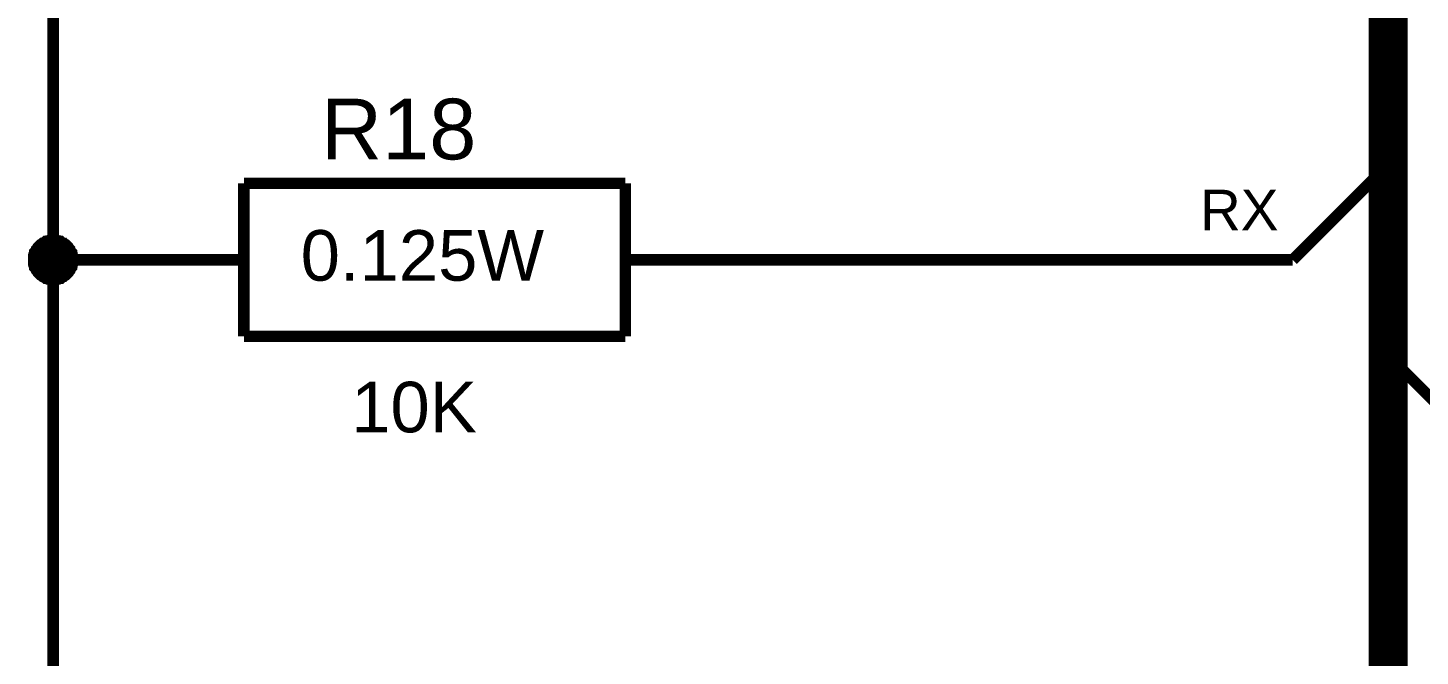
# Model space of a CAD drawing. Header units: millimetres. Extents: x -2024 to 917, y -725 to 13.
# Drawn here: x 563.87 to 600.36, y -341.68 to -325.21 of the extents above; entities that cross this region are included whole.
import ezdxf

# ---------------------------------------------------------------- set-up
doc = ezdxf.new("R2010")
doc.units = ezdxf.units.MM
doc.layers.add('Sheet', color=255, linetype='Continuous')
doc.styles.get("Standard").update_dxf_attribs({"font": 'arial.ttf'})

msp = doc.modelspace()

# ---------------------------------------------------------------- linework, layer by layer
at = {"layer": 'Sheet'}
for points, const_width in [([(599.52, -248.796), (599.52, -443.793)], 1.016), ([(567.03, -293.786), (564.531, -293.786), (564.531, -306.288), (564.531, -318.79), (564.531, -331.292), (567.03, -331.292)], 0.3), ([(597.021, -331.292), (599.52, -328.791)], 0.3), ([(569.53, -329.288), (569.53, -333.296)], 0.3), ([(569.53, -329.288), (579.526, -329.288)], 0.3), ([(579.526, -329.288), (579.526, -333.296)], 0.3), ([(564.018, -331.292), (564.018, -331.259), (564.018, -331.242), (564.018, -331.209), (564.035, -331.193), (564.035, -331.159), (564.035, -331.143), (564.051, -331.11), (564.051, -331.093), (564.068, -331.077), (564.084, -331.044), (564.101, -331.027), (564.101, -331.01), (564.117, -330.994), (564.134, -330.961), (564.15, -330.944), (564.167, -330.928), (564.184, -330.911), (564.2, -330.894), (564.233, -330.878), (564.25, -330.861), (564.266, -330.861), (564.283, -330.845), (564.316, -330.828), (564.333, -330.812), (564.349, -330.812), (564.382, -330.795), (564.399, -330.795), (564.432, -330.795), (564.448, -330.779), (564.482, -330.779), (564.498, -330.779), (564.531, -330.779)], 0.3), ([(564.018, -331.292), (564.018, -331.259), (564.018, -331.242), (564.018, -331.209), (564.035, -331.193), (564.035, -331.159), (564.035, -331.143), (564.051, -331.11), (564.051, -331.093), (564.068, -331.077), (564.084, -331.044), (564.101, -331.027), (564.101, -331.01), (564.117, -330.994), (564.134, -330.961), (564.15, -330.944), (564.167, -330.928), (564.184, -330.911), (564.2, -330.894), (564.233, -330.878), (564.25, -330.861), (564.266, -330.861), (564.283, -330.845), (564.316, -330.828), (564.333, -330.812), (564.349, -330.812), (564.382, -330.795), (564.399, -330.795), (564.432, -330.795), (564.448, -330.779), (564.482, -330.779), (564.498, -330.779), (564.531, -330.779)], 0.3), ([(564.018, -331.292), (564.018, -331.259), (564.018, -331.242), (564.018, -331.209), (564.035, -331.193), (564.035, -331.159), (564.035, -331.143), (564.051, -331.11), (564.051, -331.093), (564.068, -331.077), (564.084, -331.044), (564.101, -331.027), (564.101, -331.01), (564.117, -330.994), (564.134, -330.961), (564.15, -330.944), (564.167, -330.928), (564.184, -330.911), (564.2, -330.894), (564.233, -330.878), (564.25, -330.861), (564.266, -330.861), (564.283, -330.845), (564.316, -330.828), (564.333, -330.812), (564.349, -330.812), (564.382, -330.795), (564.399, -330.795), (564.432, -330.795), (564.448, -330.779), (564.482, -330.779), (564.498, -330.779), (564.531, -330.779)], 0.3), ([(564.018, -331.292), (564.018, -331.259), (564.018, -331.242), (564.018, -331.209), (564.035, -331.193), (564.035, -331.159), (564.035, -331.143), (564.051, -331.11), (564.051, -331.093), (564.068, -331.077), (564.084, -331.044), (564.101, -331.027), (564.101, -331.01), (564.117, -330.994), (564.134, -330.961), (564.15, -330.944), (564.167, -330.928), (564.184, -330.911), (564.2, -330.894), (564.233, -330.878), (564.25, -330.861), (564.266, -330.861), (564.283, -330.845), (564.316, -330.828), (564.333, -330.812), (564.349, -330.812), (564.382, -330.795), (564.399, -330.795), (564.432, -330.795), (564.448, -330.779), (564.482, -330.779), (564.498, -330.779), (564.531, -330.779)], 0.3), ([(564.018, -331.292), (564.018, -331.259), (564.018, -331.242), (564.018, -331.209), (564.035, -331.193), (564.035, -331.159), (564.035, -331.143), (564.051, -331.11), (564.051, -331.093), (564.068, -331.077), (564.084, -331.044), (564.101, -331.027), (564.101, -331.01), (564.117, -330.994), (564.134, -330.961), (564.15, -330.944), (564.167, -330.928), (564.184, -330.911), (564.2, -330.894), (564.233, -330.878), (564.25, -330.861), (564.266, -330.861), (564.283, -330.845), (564.316, -330.828), (564.333, -330.812), (564.349, -330.812), (564.382, -330.795), (564.399, -330.795), (564.432, -330.795), (564.448, -330.779), (564.482, -330.779), (564.498, -330.779), (564.531, -330.779)], 0.0991), ([(564.018, -331.292), (564.018, -331.259), (564.018, -331.242), (564.018, -331.209), (564.035, -331.193), (564.035, -331.159), (564.035, -331.143), (564.051, -331.11), (564.051, -331.093), (564.068, -331.077), (564.084, -331.044), (564.101, -331.027), (564.101, -331.01), (564.117, -330.994), (564.134, -330.961), (564.15, -330.944), (564.167, -330.928), (564.184, -330.911), (564.2, -330.894), (564.233, -330.878), (564.25, -330.861), (564.266, -330.861), (564.283, -330.845), (564.316, -330.828), (564.333, -330.812), (564.349, -330.812), (564.382, -330.795), (564.399, -330.795), (564.432, -330.795), (564.448, -330.779), (564.482, -330.779), (564.498, -330.779), (564.531, -330.779)], 0.0991), ([(564.018, -331.292), (564.018, -331.259), (564.018, -331.242), (564.018, -331.209), (564.035, -331.193), (564.035, -331.159), (564.035, -331.143), (564.051, -331.11), (564.051, -331.093), (564.068, -331.077), (564.084, -331.044), (564.101, -331.027), (564.101, -331.01), (564.117, -330.994), (564.134, -330.961), (564.15, -330.944), (564.167, -330.928), (564.184, -330.911), (564.2, -330.894), (564.233, -330.878), (564.25, -330.861), (564.266, -330.861), (564.283, -330.845), (564.316, -330.828), (564.333, -330.812), (564.349, -330.812), (564.382, -330.795), (564.399, -330.795), (564.432, -330.795), (564.448, -330.779), (564.482, -330.779), (564.498, -330.779), (564.531, -330.779)], 0.0991), ([(564.018, -331.292), (564.018, -331.259), (564.018, -331.242), (564.018, -331.209), (564.035, -331.193), (564.035, -331.159), (564.035, -331.143), (564.051, -331.11), (564.051, -331.093), (564.068, -331.077), (564.084, -331.044), (564.101, -331.027), (564.101, -331.01), (564.117, -330.994), (564.134, -330.961), (564.15, -330.944), (564.167, -330.928), (564.184, -330.911), (564.2, -330.894), (564.233, -330.878), (564.25, -330.861), (564.266, -330.861), (564.283, -330.845), (564.316, -330.828), (564.333, -330.812), (564.349, -330.812), (564.382, -330.795), (564.399, -330.795), (564.432, -330.795), (564.448, -330.779), (564.482, -330.779), (564.498, -330.779), (564.531, -330.779)], 0.0991), ([(564.531, -330.779), (564.531, -330.779)], 0.3), ([(564.531, -330.779), (564.564, -330.779), (564.581, -330.779), (564.614, -330.779), (564.63, -330.795), (564.664, -330.795), (564.68, -330.795), (564.713, -330.812), (564.73, -330.812), (564.746, -330.828), (564.779, -330.845), (564.796, -330.861), (564.813, -330.861), (564.829, -330.878), (564.862, -330.894), (564.879, -330.911), (564.895, -330.928), (564.912, -330.944), (564.928, -330.961), (564.945, -330.994), (564.961, -331.01), (564.961, -331.027), (564.978, -331.044), (564.995, -331.077), (565.011, -331.093), (565.011, -331.11), (565.028, -331.143), (565.028, -331.159), (565.028, -331.193), (565.044, -331.209), (565.044, -331.242), (565.044, -331.259), (565.044, -331.292)], 0.3), ([(564.531, -330.779), (564.531, -330.779)], 0.3), ([(564.531, -330.779), (564.564, -330.779), (564.581, -330.779), (564.614, -330.779), (564.63, -330.795), (564.664, -330.795), (564.68, -330.795), (564.713, -330.812), (564.73, -330.812), (564.746, -330.828), (564.779, -330.845), (564.796, -330.861), (564.813, -330.861), (564.829, -330.878), (564.862, -330.894), (564.879, -330.911), (564.895, -330.928), (564.912, -330.944), (564.928, -330.961), (564.945, -330.994), (564.961, -331.01), (564.961, -331.027), (564.978, -331.044), (564.995, -331.077), (565.011, -331.093), (565.011, -331.11), (565.028, -331.143), (565.028, -331.159), (565.028, -331.193), (565.044, -331.209), (565.044, -331.242), (565.044, -331.259), (565.044, -331.292)], 0.3), ([(564.531, -330.779), (564.531, -330.779)], 0.3), ([(564.531, -330.779), (564.564, -330.779), (564.581, -330.779), (564.614, -330.779), (564.63, -330.795), (564.664, -330.795), (564.68, -330.795), (564.713, -330.812), (564.73, -330.812), (564.746, -330.828), (564.779, -330.845), (564.796, -330.861), (564.813, -330.861), (564.829, -330.878), (564.862, -330.894), (564.879, -330.911), (564.895, -330.928), (564.912, -330.944), (564.928, -330.961), (564.945, -330.994), (564.961, -331.01), (564.961, -331.027), (564.978, -331.044), (564.995, -331.077), (565.011, -331.093), (565.011, -331.11), (565.028, -331.143), (565.028, -331.159), (565.028, -331.193), (565.044, -331.209), (565.044, -331.242), (565.044, -331.259), (565.044, -331.292)], 0.3), ([(564.531, -330.779), (564.531, -330.779)], 0.3), ([(564.531, -330.779), (564.564, -330.779), (564.581, -330.779), (564.614, -330.779), (564.63, -330.795), (564.664, -330.795), (564.68, -330.795), (564.713, -330.812), (564.73, -330.812), (564.746, -330.828), (564.779, -330.845), (564.796, -330.861), (564.813, -330.861), (564.829, -330.878), (564.862, -330.894), (564.879, -330.911), (564.895, -330.928), (564.912, -330.944), (564.928, -330.961), (564.945, -330.994), (564.961, -331.01), (564.961, -331.027), (564.978, -331.044), (564.995, -331.077), (565.011, -331.093), (565.011, -331.11), (565.028, -331.143), (565.028, -331.159), (565.028, -331.193), (565.044, -331.209), (565.044, -331.242), (565.044, -331.259), (565.044, -331.292)], 0.3), ([(564.531, -330.779), (564.531, -330.779)], 0.0991), ([(564.531, -330.779), (564.564, -330.779), (564.581, -330.779), (564.614, -330.779), (564.63, -330.795), (564.664, -330.795), (564.68, -330.795), (564.713, -330.812), (564.73, -330.812), (564.746, -330.828), (564.779, -330.845), (564.796, -330.861), (564.813, -330.861), (564.829, -330.878), (564.862, -330.894), (564.879, -330.911), (564.895, -330.928), (564.912, -330.944), (564.928, -330.961), (564.945, -330.994), (564.961, -331.01), (564.961, -331.027), (564.978, -331.044), (564.995, -331.077), (565.011, -331.093), (565.011, -331.11), (565.028, -331.143), (565.028, -331.159), (565.028, -331.193), (565.044, -331.209), (565.044, -331.242), (565.044, -331.259), (565.044, -331.292)], 0.0991), ([(564.531, -330.779), (564.531, -330.779)], 0.0991), ([(564.531, -330.779), (564.564, -330.779), (564.581, -330.779), (564.614, -330.779), (564.63, -330.795), (564.664, -330.795), (564.68, -330.795), (564.713, -330.812), (564.73, -330.812), (564.746, -330.828), (564.779, -330.845), (564.796, -330.861), (564.813, -330.861), (564.829, -330.878), (564.862, -330.894), (564.879, -330.911), (564.895, -330.928), (564.912, -330.944), (564.928, -330.961), (564.945, -330.994), (564.961, -331.01), (564.961, -331.027), (564.978, -331.044), (564.995, -331.077), (565.011, -331.093), (565.011, -331.11), (565.028, -331.143), (565.028, -331.159), (565.028, -331.193), (565.044, -331.209), (565.044, -331.242), (565.044, -331.259), (565.044, -331.292)], 0.0991), ([(564.531, -330.779), (564.531, -330.779)], 0.0991), ([(564.531, -330.779), (564.564, -330.779), (564.581, -330.779), (564.614, -330.779), (564.63, -330.795), (564.664, -330.795), (564.68, -330.795), (564.713, -330.812), (564.73, -330.812), (564.746, -330.828), (564.779, -330.845), (564.796, -330.861), (564.813, -330.861), (564.829, -330.878), (564.862, -330.894), (564.879, -330.911), (564.895, -330.928), (564.912, -330.944), (564.928, -330.961), (564.945, -330.994), (564.961, -331.01), (564.961, -331.027), (564.978, -331.044), (564.995, -331.077), (565.011, -331.093), (565.011, -331.11), (565.028, -331.143), (565.028, -331.159), (565.028, -331.193), (565.044, -331.209), (565.044, -331.242), (565.044, -331.259), (565.044, -331.292)], 0.0991), ([(564.531, -330.779), (564.531, -330.779)], 0.0991), ([(564.531, -330.779), (564.564, -330.779), (564.581, -330.779), (564.614, -330.779), (564.63, -330.795), (564.664, -330.795), (564.68, -330.795), (564.713, -330.812), (564.73, -330.812), (564.746, -330.828), (564.779, -330.845), (564.796, -330.861), (564.813, -330.861), (564.829, -330.878), (564.862, -330.894), (564.879, -330.911), (564.895, -330.928), (564.912, -330.944), (564.928, -330.961), (564.945, -330.994), (564.961, -331.01), (564.961, -331.027), (564.978, -331.044), (564.995, -331.077), (565.011, -331.093), (565.011, -331.11), (565.028, -331.143), (565.028, -331.159), (565.028, -331.193), (565.044, -331.209), (565.044, -331.242), (565.044, -331.259), (565.044, -331.292)], 0.0991), ([(564.531, -331.805), (564.498, -331.805), (564.482, -331.805), (564.448, -331.805), (564.432, -331.789), (564.399, -331.789), (564.382, -331.789), (564.349, -331.772), (564.333, -331.772), (564.316, -331.756), (564.283, -331.739), (564.266, -331.722), (564.25, -331.722), (564.233, -331.706), (564.2, -331.689), (564.184, -331.673), (564.167, -331.656), (564.15, -331.64), (564.134, -331.623), (564.117, -331.59), (564.101, -331.573), (564.101, -331.557), (564.084, -331.54), (564.068, -331.507), (564.051, -331.491), (564.051, -331.474), (564.035, -331.441), (564.035, -331.424), (564.035, -331.391), (564.018, -331.375), (564.018, -331.342), (564.018, -331.325), (564.018, -331.292)], 0.3), ([(564.018, -331.292), (564.018, -331.292)], 0.3), ([(564.531, -331.805), (564.498, -331.805), (564.482, -331.805), (564.448, -331.805), (564.432, -331.789), (564.399, -331.789), (564.382, -331.789), (564.349, -331.772), (564.333, -331.772), (564.316, -331.756), (564.283, -331.739), (564.266, -331.722), (564.25, -331.722), (564.233, -331.706), (564.2, -331.689), (564.184, -331.673), (564.167, -331.656), (564.15, -331.64), (564.134, -331.623), (564.117, -331.59), (564.101, -331.573), (564.101, -331.557), (564.084, -331.54), (564.068, -331.507), (564.051, -331.491), (564.051, -331.474), (564.035, -331.441), (564.035, -331.424), (564.035, -331.391), (564.018, -331.375), (564.018, -331.342), (564.018, -331.325), (564.018, -331.292)], 0.3), ([(564.018, -331.292), (564.018, -331.292)], 0.3), ([(564.531, -331.805), (564.498, -331.805), (564.482, -331.805), (564.448, -331.805), (564.432, -331.789), (564.399, -331.789), (564.382, -331.789), (564.349, -331.772), (564.333, -331.772), (564.316, -331.756), (564.283, -331.739), (564.266, -331.722), (564.25, -331.722), (564.233, -331.706), (564.2, -331.689), (564.184, -331.673), (564.167, -331.656), (564.15, -331.64), (564.134, -331.623), (564.117, -331.59), (564.101, -331.573), (564.101, -331.557), (564.084, -331.54), (564.068, -331.507), (564.051, -331.491), (564.051, -331.474), (564.035, -331.441), (564.035, -331.424), (564.035, -331.391), (564.018, -331.375), (564.018, -331.342), (564.018, -331.325), (564.018, -331.292)], 0.3), ([(564.018, -331.292), (564.018, -331.292)], 0.3), ([(564.531, -331.805), (564.498, -331.805), (564.482, -331.805), (564.448, -331.805), (564.432, -331.789), (564.399, -331.789), (564.382, -331.789), (564.349, -331.772), (564.333, -331.772), (564.316, -331.756), (564.283, -331.739), (564.266, -331.722), (564.25, -331.722), (564.233, -331.706), (564.2, -331.689), (564.184, -331.673), (564.167, -331.656), (564.15, -331.64), (564.134, -331.623), (564.117, -331.59), (564.101, -331.573), (564.101, -331.557), (564.084, -331.54), (564.068, -331.507), (564.051, -331.491), (564.051, -331.474), (564.035, -331.441), (564.035, -331.424), (564.035, -331.391), (564.018, -331.375), (564.018, -331.342), (564.018, -331.325), (564.018, -331.292)], 0.3), ([(564.018, -331.292), (564.018, -331.292)], 0.3), ([(564.531, -331.805), (564.498, -331.805), (564.482, -331.805), (564.448, -331.805), (564.432, -331.789), (564.399, -331.789), (564.382, -331.789), (564.349, -331.772), (564.333, -331.772), (564.316, -331.756), (564.283, -331.739), (564.266, -331.722), (564.25, -331.722), (564.233, -331.706), (564.2, -331.689), (564.184, -331.673), (564.167, -331.656), (564.15, -331.64), (564.134, -331.623), (564.117, -331.59), (564.101, -331.573), (564.101, -331.557), (564.084, -331.54), (564.068, -331.507), (564.051, -331.491), (564.051, -331.474), (564.035, -331.441), (564.035, -331.424), (564.035, -331.391), (564.018, -331.375), (564.018, -331.342), (564.018, -331.325), (564.018, -331.292)], 0.0991), ([(564.018, -331.292), (564.018, -331.292)], 0.0991), ([(564.531, -331.805), (564.498, -331.805), (564.482, -331.805), (564.448, -331.805), (564.432, -331.789), (564.399, -331.789), (564.382, -331.789), (564.349, -331.772), (564.333, -331.772), (564.316, -331.756), (564.283, -331.739), (564.266, -331.722), (564.25, -331.722), (564.233, -331.706), (564.2, -331.689), (564.184, -331.673), (564.167, -331.656), (564.15, -331.64), (564.134, -331.623), (564.117, -331.59), (564.101, -331.573), (564.101, -331.557), (564.084, -331.54), (564.068, -331.507), (564.051, -331.491), (564.051, -331.474), (564.035, -331.441), (564.035, -331.424), (564.035, -331.391), (564.018, -331.375), (564.018, -331.342), (564.018, -331.325), (564.018, -331.292)], 0.0991), ([(564.018, -331.292), (564.018, -331.292)], 0.0991), ([(564.531, -331.805), (564.498, -331.805), (564.482, -331.805), (564.448, -331.805), (564.432, -331.789), (564.399, -331.789), (564.382, -331.789), (564.349, -331.772), (564.333, -331.772), (564.316, -331.756), (564.283, -331.739), (564.266, -331.722), (564.25, -331.722), (564.233, -331.706), (564.2, -331.689), (564.184, -331.673), (564.167, -331.656), (564.15, -331.64), (564.134, -331.623), (564.117, -331.59), (564.101, -331.573), (564.101, -331.557), (564.084, -331.54), (564.068, -331.507), (564.051, -331.491), (564.051, -331.474), (564.035, -331.441), (564.035, -331.424), (564.035, -331.391), (564.018, -331.375), (564.018, -331.342), (564.018, -331.325), (564.018, -331.292)], 0.0991), ([(564.018, -331.292), (564.018, -331.292)], 0.0991), ([(564.531, -331.805), (564.498, -331.805), (564.482, -331.805), (564.448, -331.805), (564.432, -331.789), (564.399, -331.789), (564.382, -331.789), (564.349, -331.772), (564.333, -331.772), (564.316, -331.756), (564.283, -331.739), (564.266, -331.722), (564.25, -331.722), (564.233, -331.706), (564.2, -331.689), (564.184, -331.673), (564.167, -331.656), (564.15, -331.64), (564.134, -331.623), (564.117, -331.59), (564.101, -331.573), (564.101, -331.557), (564.084, -331.54), (564.068, -331.507), (564.051, -331.491), (564.051, -331.474), (564.035, -331.441), (564.035, -331.424), (564.035, -331.391), (564.018, -331.375), (564.018, -331.342), (564.018, -331.325), (564.018, -331.292)], 0.0991), ([(564.018, -331.292), (564.018, -331.292)], 0.0991), ([(564.531, -331.292), (564.531, -346.294), (567.03, -346.294)], 0.3), ([(565.044, -331.292), (565.044, -331.325), (565.044, -331.342), (565.044, -331.375), (565.028, -331.391), (565.028, -331.424), (565.028, -331.441), (565.011, -331.474), (565.011, -331.491), (564.995, -331.507), (564.978, -331.54), (564.961, -331.557), (564.961, -331.573), (564.945, -331.59), (564.928, -331.623), (564.912, -331.64), (564.895, -331.656), (564.879, -331.673), (564.862, -331.689), (564.829, -331.706), (564.813, -331.722), (564.796, -331.722), (564.779, -331.739), (564.746, -331.756), (564.73, -331.772), (564.713, -331.772), (564.68, -331.789), (564.664, -331.789), (564.63, -331.789), (564.614, -331.805), (564.581, -331.805), (564.564, -331.805), (564.531, -331.805)], 0.3), ([(565.044, -331.292), (565.044, -331.325), (565.044, -331.342), (565.044, -331.375), (565.028, -331.391), (565.028, -331.424), (565.028, -331.441), (565.011, -331.474), (565.011, -331.491), (564.995, -331.507), (564.978, -331.54), (564.961, -331.557), (564.961, -331.573), (564.945, -331.59), (564.928, -331.623), (564.912, -331.64), (564.895, -331.656), (564.879, -331.673), (564.862, -331.689), (564.829, -331.706), (564.813, -331.722), (564.796, -331.722), (564.779, -331.739), (564.746, -331.756), (564.73, -331.772), (564.713, -331.772), (564.68, -331.789), (564.664, -331.789), (564.63, -331.789), (564.614, -331.805), (564.581, -331.805), (564.564, -331.805), (564.531, -331.805)], 0.3), ([(565.044, -331.292), (565.044, -331.325), (565.044, -331.342), (565.044, -331.375), (565.028, -331.391), (565.028, -331.424), (565.028, -331.441), (565.011, -331.474), (565.011, -331.491), (564.995, -331.507), (564.978, -331.54), (564.961, -331.557), (564.961, -331.573), (564.945, -331.59), (564.928, -331.623), (564.912, -331.64), (564.895, -331.656), (564.879, -331.673), (564.862, -331.689), (564.829, -331.706), (564.813, -331.722), (564.796, -331.722), (564.779, -331.739), (564.746, -331.756), (564.73, -331.772), (564.713, -331.772), (564.68, -331.789), (564.664, -331.789), (564.63, -331.789), (564.614, -331.805), (564.581, -331.805), (564.564, -331.805), (564.531, -331.805)], 0.3), ([(565.044, -331.292), (565.044, -331.325), (565.044, -331.342), (565.044, -331.375), (565.028, -331.391), (565.028, -331.424), (565.028, -331.441), (565.011, -331.474), (565.011, -331.491), (564.995, -331.507), (564.978, -331.54), (564.961, -331.557), (564.961, -331.573), (564.945, -331.59), (564.928, -331.623), (564.912, -331.64), (564.895, -331.656), (564.879, -331.673), (564.862, -331.689), (564.829, -331.706), (564.813, -331.722), (564.796, -331.722), (564.779, -331.739), (564.746, -331.756), (564.73, -331.772), (564.713, -331.772), (564.68, -331.789), (564.664, -331.789), (564.63, -331.789), (564.614, -331.805), (564.581, -331.805), (564.564, -331.805), (564.531, -331.805)], 0.3), ([(565.044, -331.292), (565.044, -331.325), (565.044, -331.342), (565.044, -331.375), (565.028, -331.391), (565.028, -331.424), (565.028, -331.441), (565.011, -331.474), (565.011, -331.491), (564.995, -331.507), (564.978, -331.54), (564.961, -331.557), (564.961, -331.573), (564.945, -331.59), (564.928, -331.623), (564.912, -331.64), (564.895, -331.656), (564.879, -331.673), (564.862, -331.689), (564.829, -331.706), (564.813, -331.722), (564.796, -331.722), (564.779, -331.739), (564.746, -331.756), (564.73, -331.772), (564.713, -331.772), (564.68, -331.789), (564.664, -331.789), (564.63, -331.789), (564.614, -331.805), (564.581, -331.805), (564.564, -331.805), (564.531, -331.805)], 0.0991), ([(565.044, -331.292), (565.044, -331.325), (565.044, -331.342), (565.044, -331.375), (565.028, -331.391), (565.028, -331.424), (565.028, -331.441), (565.011, -331.474), (565.011, -331.491), (564.995, -331.507), (564.978, -331.54), (564.961, -331.557), (564.961, -331.573), (564.945, -331.59), (564.928, -331.623), (564.912, -331.64), (564.895, -331.656), (564.879, -331.673), (564.862, -331.689), (564.829, -331.706), (564.813, -331.722), (564.796, -331.722), (564.779, -331.739), (564.746, -331.756), (564.73, -331.772), (564.713, -331.772), (564.68, -331.789), (564.664, -331.789), (564.63, -331.789), (564.614, -331.805), (564.581, -331.805), (564.564, -331.805), (564.531, -331.805)], 0.0991), ([(565.044, -331.292), (565.044, -331.325), (565.044, -331.342), (565.044, -331.375), (565.028, -331.391), (565.028, -331.424), (565.028, -331.441), (565.011, -331.474), (565.011, -331.491), (564.995, -331.507), (564.978, -331.54), (564.961, -331.557), (564.961, -331.573), (564.945, -331.59), (564.928, -331.623), (564.912, -331.64), (564.895, -331.656), (564.879, -331.673), (564.862, -331.689), (564.829, -331.706), (564.813, -331.722), (564.796, -331.722), (564.779, -331.739), (564.746, -331.756), (564.73, -331.772), (564.713, -331.772), (564.68, -331.789), (564.664, -331.789), (564.63, -331.789), (564.614, -331.805), (564.581, -331.805), (564.564, -331.805), (564.531, -331.805)], 0.0991), ([(565.044, -331.292), (565.044, -331.325), (565.044, -331.342), (565.044, -331.375), (565.028, -331.391), (565.028, -331.424), (565.028, -331.441), (565.011, -331.474), (565.011, -331.491), (564.995, -331.507), (564.978, -331.54), (564.961, -331.557), (564.961, -331.573), (564.945, -331.59), (564.928, -331.623), (564.912, -331.64), (564.895, -331.656), (564.879, -331.673), (564.862, -331.689), (564.829, -331.706), (564.813, -331.722), (564.796, -331.722), (564.779, -331.739), (564.746, -331.756), (564.73, -331.772), (564.713, -331.772), (564.68, -331.789), (564.664, -331.789), (564.63, -331.789), (564.614, -331.805), (564.581, -331.805), (564.564, -331.805), (564.531, -331.805)], 0.0991), ([(565.044, -331.292), (565.044, -331.292), (565.044, -331.292), (565.044, -331.292), (565.044, -331.292), (565.044, -331.292), (565.044, -331.292), (565.044, -331.292), (565.044, -331.292), (565.044, -331.292), (565.044, -331.292), (565.044, -331.292), (565.044, -331.292), (565.044, -331.292), (565.044, -331.292), (565.044, -331.292), (565.044, -331.292), (565.044, -331.292), (565.044, -331.292), (565.044, -331.292), (565.044, -331.292), (565.044, -331.292), (565.044, -331.292), (565.044, -331.292), (565.044, -331.292), (565.044, -331.292), (565.044, -331.292), (565.044, -331.292), (565.044, -331.292), (565.044, -331.292), (565.044, -331.292), (565.044, -331.292), (565.044, -331.292)], 0.3), ([(565.044, -331.292), (565.044, -331.292)], 0.3), ([(565.044, -331.292), (565.044, -331.292), (565.044, -331.292), (565.044, -331.292), (565.044, -331.292), (565.044, -331.292), (565.044, -331.292), (565.044, -331.292), (565.044, -331.292), (565.044, -331.292), (565.044, -331.292), (565.044, -331.292), (565.044, -331.292), (565.044, -331.292), (565.044, -331.292), (565.044, -331.292), (565.044, -331.292), (565.044, -331.292), (565.044, -331.292), (565.044, -331.292), (565.044, -331.292), (565.044, -331.292), (565.044, -331.292), (565.044, -331.292), (565.044, -331.292), (565.044, -331.292), (565.044, -331.292), (565.044, -331.292), (565.044, -331.292), (565.044, -331.292), (565.044, -331.292), (565.044, -331.292), (565.044, -331.292)], 0.3), ([(565.044, -331.292), (565.044, -331.292)], 0.3), ([(565.044, -331.292), (565.044, -331.292), (565.044, -331.292), (565.044, -331.292), (565.044, -331.292), (565.044, -331.292), (565.044, -331.292), (565.044, -331.292), (565.044, -331.292), (565.044, -331.292), (565.044, -331.292), (565.044, -331.292), (565.044, -331.292), (565.044, -331.292), (565.044, -331.292), (565.044, -331.292), (565.044, -331.292), (565.044, -331.292), (565.044, -331.292), (565.044, -331.292), (565.044, -331.292), (565.044, -331.292), (565.044, -331.292), (565.044, -331.292), (565.044, -331.292), (565.044, -331.292), (565.044, -331.292), (565.044, -331.292), (565.044, -331.292), (565.044, -331.292), (565.044, -331.292), (565.044, -331.292), (565.044, -331.292)], 0.3), ([(565.044, -331.292), (565.044, -331.292)], 0.3), ([(565.044, -331.292), (565.044, -331.292), (565.044, -331.292), (565.044, -331.292), (565.044, -331.292), (565.044, -331.292), (565.044, -331.292), (565.044, -331.292), (565.044, -331.292), (565.044, -331.292), (565.044, -331.292), (565.044, -331.292), (565.044, -331.292), (565.044, -331.292), (565.044, -331.292), (565.044, -331.292), (565.044, -331.292), (565.044, -331.292), (565.044, -331.292), (565.044, -331.292), (565.044, -331.292), (565.044, -331.292), (565.044, -331.292), (565.044, -331.292), (565.044, -331.292), (565.044, -331.292), (565.044, -331.292), (565.044, -331.292), (565.044, -331.292), (565.044, -331.292), (565.044, -331.292), (565.044, -331.292), (565.044, -331.292)], 0.3), ([(565.044, -331.292), (565.044, -331.292)], 0.3), ([(565.044, -331.292), (565.044, -331.292), (565.044, -331.292), (565.044, -331.292), (565.044, -331.292), (565.044, -331.292), (565.044, -331.292), (565.044, -331.292), (565.044, -331.292), (565.044, -331.292), (565.044, -331.292), (565.044, -331.292), (565.044, -331.292), (565.044, -331.292), (565.044, -331.292), (565.044, -331.292), (565.044, -331.292), (565.044, -331.292), (565.044, -331.292), (565.044, -331.292), (565.044, -331.292), (565.044, -331.292), (565.044, -331.292), (565.044, -331.292), (565.044, -331.292), (565.044, -331.292), (565.044, -331.292), (565.044, -331.292), (565.044, -331.292), (565.044, -331.292), (565.044, -331.292), (565.044, -331.292), (565.044, -331.292)], 0.0991), ([(565.044, -331.292), (565.044, -331.292)], 0.0991), ([(565.044, -331.292), (565.044, -331.292), (565.044, -331.292), (565.044, -331.292), (565.044, -331.292), (565.044, -331.292), (565.044, -331.292), (565.044, -331.292), (565.044, -331.292), (565.044, -331.292), (565.044, -331.292), (565.044, -331.292), (565.044, -331.292), (565.044, -331.292), (565.044, -331.292), (565.044, -331.292), (565.044, -331.292), (565.044, -331.292), (565.044, -331.292), (565.044, -331.292), (565.044, -331.292), (565.044, -331.292), (565.044, -331.292), (565.044, -331.292), (565.044, -331.292), (565.044, -331.292), (565.044, -331.292), (565.044, -331.292), (565.044, -331.292), (565.044, -331.292), (565.044, -331.292), (565.044, -331.292), (565.044, -331.292)], 0.0991), ([(565.044, -331.292), (565.044, -331.292)], 0.0991), ([(565.044, -331.292), (565.044, -331.292), (565.044, -331.292), (565.044, -331.292), (565.044, -331.292), (565.044, -331.292), (565.044, -331.292), (565.044, -331.292), (565.044, -331.292), (565.044, -331.292), (565.044, -331.292), (565.044, -331.292), (565.044, -331.292), (565.044, -331.292), (565.044, -331.292), (565.044, -331.292), (565.044, -331.292), (565.044, -331.292), (565.044, -331.292), (565.044, -331.292), (565.044, -331.292), (565.044, -331.292), (565.044, -331.292), (565.044, -331.292), (565.044, -331.292), (565.044, -331.292), (565.044, -331.292), (565.044, -331.292), (565.044, -331.292), (565.044, -331.292), (565.044, -331.292), (565.044, -331.292), (565.044, -331.292)], 0.0991), ([(565.044, -331.292), (565.044, -331.292)], 0.0991), ([(565.044, -331.292), (565.044, -331.292), (565.044, -331.292), (565.044, -331.292), (565.044, -331.292), (565.044, -331.292), (565.044, -331.292), (565.044, -331.292), (565.044, -331.292), (565.044, -331.292), (565.044, -331.292), (565.044, -331.292), (565.044, -331.292), (565.044, -331.292), (565.044, -331.292), (565.044, -331.292), (565.044, -331.292), (565.044, -331.292), (565.044, -331.292), (565.044, -331.292), (565.044, -331.292), (565.044, -331.292), (565.044, -331.292), (565.044, -331.292), (565.044, -331.292), (565.044, -331.292), (565.044, -331.292), (565.044, -331.292), (565.044, -331.292), (565.044, -331.292), (565.044, -331.292), (565.044, -331.292), (565.044, -331.292)], 0.0991), ([(565.044, -331.292), (565.044, -331.292)], 0.0991), ([(569.53, -331.292), (567.03, -331.292)], 0.3), ([(579.526, -331.292), (582.026, -331.292)], 0.3), ([(582.026, -331.292), (597.021, -331.292)], 0.3), ([(569.53, -333.296), (579.526, -333.296)], 0.3), ([(602.019, -336.293), (599.52, -333.792)], 0.3)]:
    msp.add_lwpolyline(points, dxfattribs=dict(at, const_width=const_width))
at = {"layer": 'Sheet', "const_width": 0.508}
msp.add_lwpolyline([(564.189, -331.286, 1), (564.697, -331.286, 1)], format="xyb", close=True, dxfattribs=at)

# ---------------------------------------------------------------- texts
at = {"layer": 'Sheet'}
for s, height, p in [('R18', 1.5897, (571.549, -328.659)), ('RX', 1.0598, (594.588, -330.514)), ('0.125W', 1.3247, (571.019, -331.838)), ('10K', 1.3247, (572.343, -335.812))]:
    msp.add_text(s, height=height, dxfattribs=at).set_placement(p)

doc.saveas('drawing.dxf')
